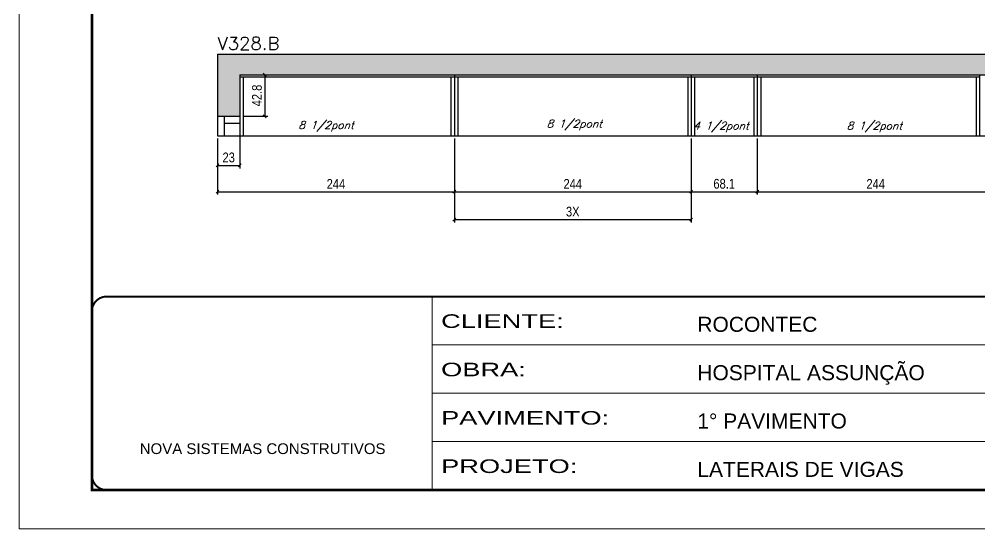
# Model space of a CAD drawing. Extents: x 137137 to 143418, y 10464 to 34486.
# Drawn here: x 137137 to 138127, y 28841 to 29366 of the extents above; entities that cross this region are included whole.
import ezdxf

# ---------------------------------------------------------------- set-up
doc = ezdxf.new("R2010")
doc.units = 0
doc.linetypes.add('CONTINUO', pattern=[0])
doc.linetypes.add('DASHED', pattern=[0.75, 0.5, -0.25])
for name, color, linetype in [('COTA', 241, 'Continuous'), ('Painéis', 200, 'Continuous'), ('SARR_2.2x7', 40, 'Continuous'), ('SARR_3.5x7', 81, 'Continuous'), ('texto', 7, 'Continuous')]:
    doc.layers.add(name, color=color, linetype=linetype)
for name, color, linetype, lineweight in [('Folhas', 255, 'Continuous', 9), ('SARRAFO DE PRESSAO', 251, 'DASHED', 9), ('Texto Seção', 7, 'Continuous', 15)]:
    doc.layers.add(name, color=color, linetype=linetype, lineweight=lineweight)
doc.styles.add('ARIAL', font='arial.ttf')
doc.styles.add('COTA TECNICA', font='techl___.ttf', dxfattribs={"height": 10})
doc.styles.add('REGUA-120', font='ROMANS.shx', dxfattribs={"height": 15})
doc.styles.add('Romans', font='romans.shx')
doc.styles.add('Tecnologia', font='')
doc.styles.get('Tecnologia').set_extended_font_data('Forgotten Futurist')
doc.dimstyles.new('PAINEL', dxfattribs={"dimtxt": 10, "dimasz": 3, "dimexe": 3, "dimexo": 3, "dimgap": 3, "dimtad": 1, "dimdec": 1, "dimzin": 12, "dimdsep": 46, "dimtxsty": 'COTA TECNICA', "dimblk1": 'OBLIQUE', "dimblk2": 'OBLIQUE', "dimsah": 1, "dimcen": 0.9, "dimclrd": 4, "dimclre": 4, "dimclrt": 240, "dimadec": 1, "dimazin": 3, "dimtfac": 1, "dimtdec": 1, "dimtmove": 0, "dimatfit": 3, "dimfxl": 1, "dimtolj": 1, "dimtzin": 12, "dimarcsym": 0})

# ---------------------------------------------------------------- blocks, each defined once
blk = doc.blocks.new('9999999999')
at = {"color": 30, "linetype": 'CONTINUO'}
for p, q in [((98564.56, 34230.21), (98564.56, 34429.45)), ((98564.56, 34379.64), (99583.98, 34379.64)), ((98564.56, 34329.83), (99487.98, 34329.83)), ((98564.56, 34280.02), (99487.98, 34280.02))]:
    blk.add_line(p, q, dxfattribs=at)
at = {"color": 30, "linetype": 'CONTINUO', "const_width": 2}
blk.add_lwpolyline([(99583.98, 34230.21), (99583.98, 34414.45, 0.414214), (99568.98, 34429.45), (98228.98, 34429.45, 0.414214), (98213.98, 34414.45), (98213.98, 34245.21, 0.414214), (98228.98, 34230.21), (99583.98, 34230.21)], format="xyb", dxfattribs=at)
at = {"layer": 'Folhas'}
blk.add_lwpolyline([(98138.98, 34190.21), (99623.98, 34190.21), (99623.98, 35240.21), (98138.98, 35240.21)], close=True, dxfattribs=at)
at = {"layer": 'Folhas', "color": 30, "const_width": 3}
blk.add_lwpolyline([(98213.98, 34230.21), (99583.98, 34230.21), (99583.98, 35200.21), (98213.98, 35200.21)], close=True, dxfattribs=at)
at = {"color": 7, "linetype": 'Continuous', "ltscale": 5, "style": 'ARIAL'}
for s, height, p in [('ROCONTEC', 15.483, (98837.68, 34393.13)), ('HOSPITAL ASSUNÇÃO', 15.4829, (98837.68, 34343.32)), ('1° PAVIMENTO', 15.4829, (98837.68, 34293.51)), ('NOVA SISTEMAS CONSTRUTIVOS', 11.0592, (98263.19, 34267.21)), ('LATERAIS DE VIGAS', 15.4829, (98837.68, 34243.7))]:
    blk.add_text(s, height=height, dxfattribs=at).set_placement(p)
at = {"layer": 'Folhas', "color": 7, "style": 'Tecnologia', "width": 1.5}
for s, p in [('CLIENTE:', (98573.65, 34397.17)), ('OBRA:', (98573.65, 34347.31)), ('PAVIMENTO:', (98573.65, 34297.5)), ('PROJETO:', (98573.65, 34247.69))]:
    blk.add_text(s, height=14, dxfattribs=at).set_placement(p)
blk = doc.blocks.new('_Oblique')
at = {"color": 0, "linetype": 'ByBlock', "lineweight": -2}
blk.add_line((-0.5, -0.5), (0.5, 0.5), dxfattribs=at)
blk = doc.blocks.new('*D149')
at = {"layer": 'COTA', "color": 4, "lineweight": -2, "ltscale": 25, "transparency": 16777216}
for p, q in [((137341.63, 29243.48), (137341.63, 29185.73)), ((137585.63, 29243.48), (137585.63, 29185.73)), ((137341.63, 29188.73), (137585.63, 29188.73))]:
    blk.add_line(p, q, dxfattribs=at)
at = {"layer": 'Defpoints', "color": 0, "ltscale": 25, "transparency": 16777216}
for p in [(137341.63, 29246.48), (137585.63, 29246.48), (137585.63, 29188.73)]:
    blk.add_point(p, dxfattribs=at)
at = {"layer": 'COTA', "color": 4, "lineweight": -2, "ltscale": 25, "transparency": 16777216, "xscale": 3, "yscale": 3, "zscale": 3, "rotation": 180}
blk.add_blockref('_Oblique', (137341.63, 29188.73), dxfattribs=at)
at = {"layer": 'COTA', "color": 4, "lineweight": -2, "ltscale": 25, "transparency": 16777216, "xscale": 3, "yscale": 3, "zscale": 3}
blk.add_blockref('_Oblique', (137585.63, 29188.73), dxfattribs=at)
at = {"layer": 'COTA', "color": 240, "ltscale": 25, "transparency": 16777216, "insert": (137463.63, 29196.8), "char_height": 10, "attachment_point": 5, "style": 'COTA TECNICA'}
blk.add_mtext('\\A1;244', dxfattribs=at)
blk = doc.blocks.new('*D150')
at = {"layer": 'COTA', "color": 4, "lineweight": -2, "ltscale": 25, "transparency": 16777216}
for p, q in [((137585.63, 29243.48), (137585.63, 29185.73)), ((137829.63, 29243.48), (137829.63, 29185.73)), ((137585.63, 29188.73), (137829.63, 29188.73))]:
    blk.add_line(p, q, dxfattribs=at)
at = {"layer": 'Defpoints', "color": 0, "ltscale": 25, "transparency": 16777216}
for p in [(137585.63, 29246.48), (137829.63, 29246.48), (137829.63, 29188.73)]:
    blk.add_point(p, dxfattribs=at)
at = {"layer": 'COTA', "color": 4, "lineweight": -2, "ltscale": 25, "transparency": 16777216, "xscale": 3, "yscale": 3, "zscale": 3, "rotation": 180}
blk.add_blockref('_Oblique', (137585.63, 29188.73), dxfattribs=at)
at = {"layer": 'COTA', "color": 4, "lineweight": -2, "ltscale": 25, "transparency": 16777216, "xscale": 3, "yscale": 3, "zscale": 3}
blk.add_blockref('_Oblique', (137829.63, 29188.73), dxfattribs=at)
at = {"layer": 'COTA', "color": 240, "ltscale": 25, "transparency": 16777216, "insert": (137707.63, 29196.8), "char_height": 10, "attachment_point": 5, "style": 'COTA TECNICA'}
blk.add_mtext('\\A1;244', dxfattribs=at)
blk = doc.blocks.new('*D151')
at = {"layer": 'COTA', "color": 4, "lineweight": -2, "ltscale": 25, "transparency": 16777216}
for p, q in [((137829.63, 29243.48), (137829.63, 29185.73)), ((137897.76, 29243.48), (137897.76, 29185.73)), ((137829.63, 29188.73), (137897.76, 29188.73))]:
    blk.add_line(p, q, dxfattribs=at)
at = {"layer": 'Defpoints', "color": 0, "ltscale": 25, "transparency": 16777216}
for p in [(137829.63, 29246.48), (137897.76, 29246.48), (137897.76, 29188.73)]:
    blk.add_point(p, dxfattribs=at)
at = {"layer": 'COTA', "color": 4, "lineweight": -2, "ltscale": 25, "transparency": 16777216, "xscale": 3, "yscale": 3, "zscale": 3, "rotation": 180}
blk.add_blockref('_Oblique', (137829.63, 29188.73), dxfattribs=at)
at = {"layer": 'COTA', "color": 4, "lineweight": -2, "ltscale": 25, "transparency": 16777216, "xscale": 3, "yscale": 3, "zscale": 3}
blk.add_blockref('_Oblique', (137897.76, 29188.73), dxfattribs=at)
at = {"layer": 'COTA', "color": 240, "ltscale": 25, "transparency": 16777216, "insert": (137863.69, 29196.85), "char_height": 10, "attachment_point": 5, "style": 'COTA TECNICA'}
blk.add_mtext('\\A1;68.1', dxfattribs=at)
blk = doc.blocks.new('*D152')
at = {"layer": 'COTA', "color": 4, "lineweight": -2, "ltscale": 25, "transparency": 16777216}
for p, q in [((137897.76, 29243.48), (137897.76, 29185.73)), ((138141.76, 29243.48), (138141.76, 29185.73)), ((137897.76, 29188.73), (138141.76, 29188.73))]:
    blk.add_line(p, q, dxfattribs=at)
at = {"layer": 'Defpoints', "color": 0, "ltscale": 25, "transparency": 16777216}
for p in [(137897.76, 29246.48), (138141.76, 29246.48), (138141.76, 29188.73)]:
    blk.add_point(p, dxfattribs=at)
at = {"layer": 'COTA', "color": 4, "lineweight": -2, "ltscale": 25, "transparency": 16777216, "xscale": 3, "yscale": 3, "zscale": 3, "rotation": 180}
blk.add_blockref('_Oblique', (137897.76, 29188.73), dxfattribs=at)
at = {"layer": 'COTA', "color": 4, "lineweight": -2, "ltscale": 25, "transparency": 16777216, "xscale": 3, "yscale": 3, "zscale": 3}
blk.add_blockref('_Oblique', (138141.76, 29188.73), dxfattribs=at)
at = {"layer": 'COTA', "color": 240, "ltscale": 25, "transparency": 16777216, "insert": (138019.76, 29196.8), "char_height": 10, "attachment_point": 5, "style": 'COTA TECNICA'}
blk.add_mtext('\\A1;244', dxfattribs=at)
blk = doc.blocks.new('*D154')
at = {"layer": 'COTA', "color": 4, "lineweight": -2, "ltscale": 25, "transparency": 16777216}
for p, q in [((137585.63, 29243.48), (137585.63, 29156.99)), ((137829.63, 29243.48), (137829.63, 29156.99)), ((137585.63, 29159.99), (137829.63, 29159.99))]:
    blk.add_line(p, q, dxfattribs=at)
at = {"layer": 'Defpoints', "color": 0, "ltscale": 25, "transparency": 16777216}
for p in [(137585.63, 29246.48), (137829.63, 29246.48), (137829.63, 29159.99)]:
    blk.add_point(p, dxfattribs=at)
at = {"layer": 'COTA', "color": 4, "lineweight": -2, "ltscale": 25, "transparency": 16777216, "xscale": 3, "yscale": 3, "zscale": 3, "rotation": 180}
blk.add_blockref('_Oblique', (137585.63, 29159.99), dxfattribs=at)
at = {"layer": 'COTA', "color": 4, "lineweight": -2, "ltscale": 25, "transparency": 16777216, "xscale": 3, "yscale": 3, "zscale": 3}
blk.add_blockref('_Oblique', (137829.63, 29159.99), dxfattribs=at)
at = {"layer": 'COTA', "color": 240, "ltscale": 25, "transparency": 16777216, "insert": (137707.63, 29168.21), "char_height": 10, "attachment_point": 5, "style": 'COTA TECNICA'}
blk.add_mtext('\\A1;3X', dxfattribs=at)
blk = doc.blocks.new('*D155')
at = {"layer": 'COTA', "color": 4, "lineweight": -2, "ltscale": 25, "transparency": 16777216}
for p, q in [((137367.63, 29309.28), (137393.32, 29309.28)), ((137390.32, 29309.28), (137390.32, 29266.48)), ((137367.63, 29266.48), (137393.32, 29266.48))]:
    blk.add_line(p, q, dxfattribs=at)
at = {"layer": 'Defpoints', "color": 0, "ltscale": 25, "transparency": 16777216}
for p in [(137364.63, 29309.28), (137364.63, 29266.48), (137390.32, 29266.48)]:
    blk.add_point(p, dxfattribs=at)
at = {"layer": 'COTA', "color": 4, "lineweight": -2, "ltscale": 25, "transparency": 16777216, "xscale": 3, "yscale": 3, "zscale": 3}
for p, rotation in [((137390.32, 29309.28), 90), ((137390.32, 29266.48), 270)]:
    blk.add_blockref('_Oblique', p, dxfattribs=dict(at, rotation=rotation))
at = {"layer": 'COTA', "color": 240, "ltscale": 25, "transparency": 16777216, "insert": (137382.23, 29287.88), "char_height": 10, "attachment_point": 5, "rotation": 90, "style": 'COTA TECNICA'}
blk.add_mtext('\\A1;42.8', dxfattribs=at)
blk = doc.blocks.new('*D156')
at = {"layer": 'COTA', "color": 4, "lineweight": -2, "ltscale": 25, "transparency": 16777216}
for p, q in [((137364.63, 29263.48), (137364.63, 29212.81)), ((137341.63, 29243.48), (137341.63, 29212.81)), ((137341.63, 29215.81), (137364.63, 29215.81))]:
    blk.add_line(p, q, dxfattribs=at)
at = {"layer": 'Defpoints', "color": 0, "ltscale": 25, "transparency": 16777216}
for p in [(137364.63, 29266.48), (137341.63, 29246.48), (137364.63, 29215.81)]:
    blk.add_point(p, dxfattribs=at)
at = {"layer": 'COTA', "color": 4, "lineweight": -2, "ltscale": 25, "transparency": 16777216, "xscale": 3, "yscale": 3, "zscale": 3, "rotation": 180}
blk.add_blockref('_Oblique', (137341.63, 29215.81), dxfattribs=at)
at = {"layer": 'COTA', "color": 4, "lineweight": -2, "ltscale": 25, "transparency": 16777216, "xscale": 3, "yscale": 3, "zscale": 3}
blk.add_blockref('_Oblique', (137364.63, 29215.81), dxfattribs=at)
at = {"layer": 'COTA', "color": 240, "ltscale": 25, "transparency": 16777216, "insert": (137353.13, 29224.02), "char_height": 10, "attachment_point": 5, "style": 'COTA TECNICA'}
blk.add_mtext('\\A1;23', dxfattribs=at)

msp = doc.modelspace()

# ---------------------------------------------------------------- hatches: boundary and pattern name
at = {"layer": 'COTA', "linetype": 'ByBlock'}
h = msp.add_hatch(dxfattribs=at)
h.set_pattern_fill('AR-CONC', color=256, scale=0.03)
h.set_pattern_definition([(50, (-3172.5, -2271.9083), (5.46554007, -0.47817257), [0.5715, -6.2865]), (355, (-3172.5, -2271.908), (-1.05730264, 5.73170536), [0.4572, -5.02921753]), (100.4514447, (-3172.0445, -2271.948), (4.40823741, 5.25353256), [0.48570026, -5.34270734]), (46.1842, (-3172.5, -2270.384), (8.13237123, -1.26126984), [0.85725, -9.42975]), (96.6355576, (-3171.822, -2270.489), (7.122124, 7.42278374), [0.7285507, -8.01406824]), (351.184151, (-3172.5, -2270.384), (7.122124, 7.42278374), [0.685799, -7.54379196]), (21, (-3171.738, -2270.7653), (4.54843174, -3.06795595), [0.5715, -6.2865]), (326, (-3171.738, -2270.765), (1.85406085, 5.52563898), [0.4572, -5.0292]), (71.451445, (-3171.359, -2271.021), (6.40249258, 2.45768307), [0.48570026, -5.34269813]), (37.5, (-3172.5, -2271.9083), (0.092658098, 2.536651166), [0, -4.96824, 0, -5.1054, 0, -5.04825]), (7.5, (-3172.5, -2271.9083), (2.004589875, 3.005417245), [0, -2.91084, 0, -4.85394, 0, -1.92405]), (327.5, (-3174.1993, -2271.9083), (4.067717855, -0.17186232), [0, -1.905, 0, -5.9436, 0, -7.8867]), (317.5, (-3174.9613, -2271.9083), (4.44387544, 0.76279473), [0, -2.4765, 0, -3.94716, 0, -5.6007])])
h.paths.add_polyline_path([(137341.63, 29266.48), (137364.63, 29266.48), (137364.63, 29309.28), (138141.76, 29309.28), (138141.76, 29330.48), (137375.63, 29330.48), (137341.63, 29330.48)])

# ---------------------------------------------------------------- linework, layer by layer
for p, q in [((137341.63, 29330.48), (137364.63, 29330.48)), ((137341.63, 29330.48), (137341.63, 29266.48)), ((137364.63, 29330.48), (138141.76, 29330.48))]:
    msp.add_line(p, q, dxfattribs=at)
at = {"layer": 'Painéis'}
for p, q in [((137364.63, 29309.28), (138141.76, 29309.28)), ((137341.63, 29266.48), (137364.63, 29266.48)), ((137341.63, 29246.48), (137364.63, 29246.48)), ((137364.63, 29246.48), (138141.76, 29246.48))]:
    msp.add_line(p, q, dxfattribs=at)
at = {"layer": 'Painéis', "ltscale": 25}
for p, q in [((137364.63, 29309.28), (137364.63, 29266.48)), ((137585.63, 29309.28), (137585.63, 29246.48)), ((137829.63, 29309.28), (137829.63, 29246.48)), ((137897.76, 29309.28), (137897.76, 29246.48)), ((137341.63, 29266.48), (137341.63, 29246.48))]:
    msp.add_line(p, q, dxfattribs=at)
at = {"layer": 'SARR_2.2x7', "linetype": 'Continuous'}
for p, q in [((137364.63, 29307.08), (137585.63, 29307.08)), ((137585.63, 29307.08), (137829.63, 29307.08)), ((137829.63, 29307.08), (137897.76, 29307.08)), ((137897.76, 29307.08), (138126.76, 29307.08)), ((137348.63, 29266.48), (137348.63, 29246.48)), ((137348.63, 29259.48), (137364.63, 29259.48))]:
    msp.add_line(p, q, dxfattribs=at)
at = {"layer": 'SARR_3.5x7'}
for p, q in [((137364.63, 29307.08), (137364.63, 29246.48)), ((137368.13, 29307.08), (137368.13, 29246.48)), ((137582.13, 29307.08), (137582.13, 29246.48)), ((137589.13, 29307.08), (137589.13, 29246.48)), ((137826.13, 29307.08), (137826.13, 29246.48)), ((137833.13, 29307.08), (137833.13, 29246.48)), ((137894.26, 29307.08), (137894.26, 29246.48)), ((137901.26, 29307.08), (137901.26, 29246.48)), ((138123.26, 29307.08), (138123.26, 29246.48)), ((138126.76, 29309.28), (138126.76, 29246.48))]:
    msp.add_line(p, q, dxfattribs=at)

# ---------------------------------------------------------------- block references
at = {"layer": 'SARRAFO DE PRESSAO', "color": 6, "linetype": 'ByBlock'}
msp.add_blockref('9999999999', (38998.31, -5348.73), dxfattribs=at)

# ---------------------------------------------------------------- texts
at = {"layer": 'texto', "color": 2, "char_height": 8, "attachment_point": 5, "style": 'Romans'}
for s, insert in [('{\\Q19;\\C256;8 1/2pont}', (137453.48, 29256.12)), ('{\\Q19;\\C256;8 1/2pont}', (137709.23, 29257.46)), ('{\\Q19;\\C256;4 1/2pont}', (137860.42, 29255.46)), ('{\\Q19;\\C256;8 1/2pont}', (138018.44, 29255.46))]:
    msp.add_mtext(s, dxfattribs=dict(at, insert=insert))
at = {"layer": 'Texto Seção', "style": 'REGUA-120', "width": 1.05}
msp.add_text('V328.B', height=13, dxfattribs=at).set_placement((137341.61, 29335.09))

# ---------------------------------------------------------------- dimensions: what is measured, and where the dimension line sits
at = {"layer": 'COTA', "ltscale": 25}
dim = msp.add_linear_dim(base=(137390.32, 29266.48), p1=(137364.63, 29309.28), p2=(137364.63, 29266.48), angle=90, dimstyle='PAINEL', dxfattribs=at)
dim.commit()
dim.dimension.update_dxf_attribs({"geometry": '*D155', "text_midpoint": (137382.23, 29287.88)})
for base, p2, picture, middle in [((137364.63, 29215.81), (137364.63, 29266.48), '*D156', (137353.13, 29224.02)), ((137585.63, 29188.73), (137585.63, 29246.48), '*D149', (137463.63, 29196.8))]:
    dim = msp.add_linear_dim(base=base, p1=(137341.63, 29246.48), p2=p2, dimstyle='PAINEL', dxfattribs=at)
    dim.commit()
    dim.dimension.update_dxf_attribs({"geometry": picture, "text_midpoint": middle})
for base, p1, p2, picture, middle in [((137829.63, 29188.73), (137585.63, 29246.48), (137829.63, 29246.48), '*D150', (137707.63, 29196.8)), ((137897.76, 29188.73), (137829.63, 29246.48), (137897.76, 29246.48), '*D151', (137863.69, 29196.85)), ((138141.76, 29188.73), (137897.76, 29246.48), (138141.76, 29246.48), '*D152', (138019.76, 29196.8))]:
    dim = msp.add_linear_dim(base=base, p1=p1, p2=p2, dimstyle='PAINEL', override={"dimtmove": 1}, dxfattribs=at)
    dim.commit()
    dim.dimension.update_dxf_attribs({"geometry": picture, "text_midpoint": middle})
dim = msp.add_linear_dim(base=(137829.63, 29159.99), p1=(137585.63, 29246.48), p2=(137829.63, 29246.48), text='3X', dimstyle='PAINEL', dxfattribs=at)
dim.commit()
dim.dimension.update_dxf_attribs({"geometry": '*D154', "text_midpoint": (137707.63, 29168.21)})

doc.saveas('drawing.dxf')
